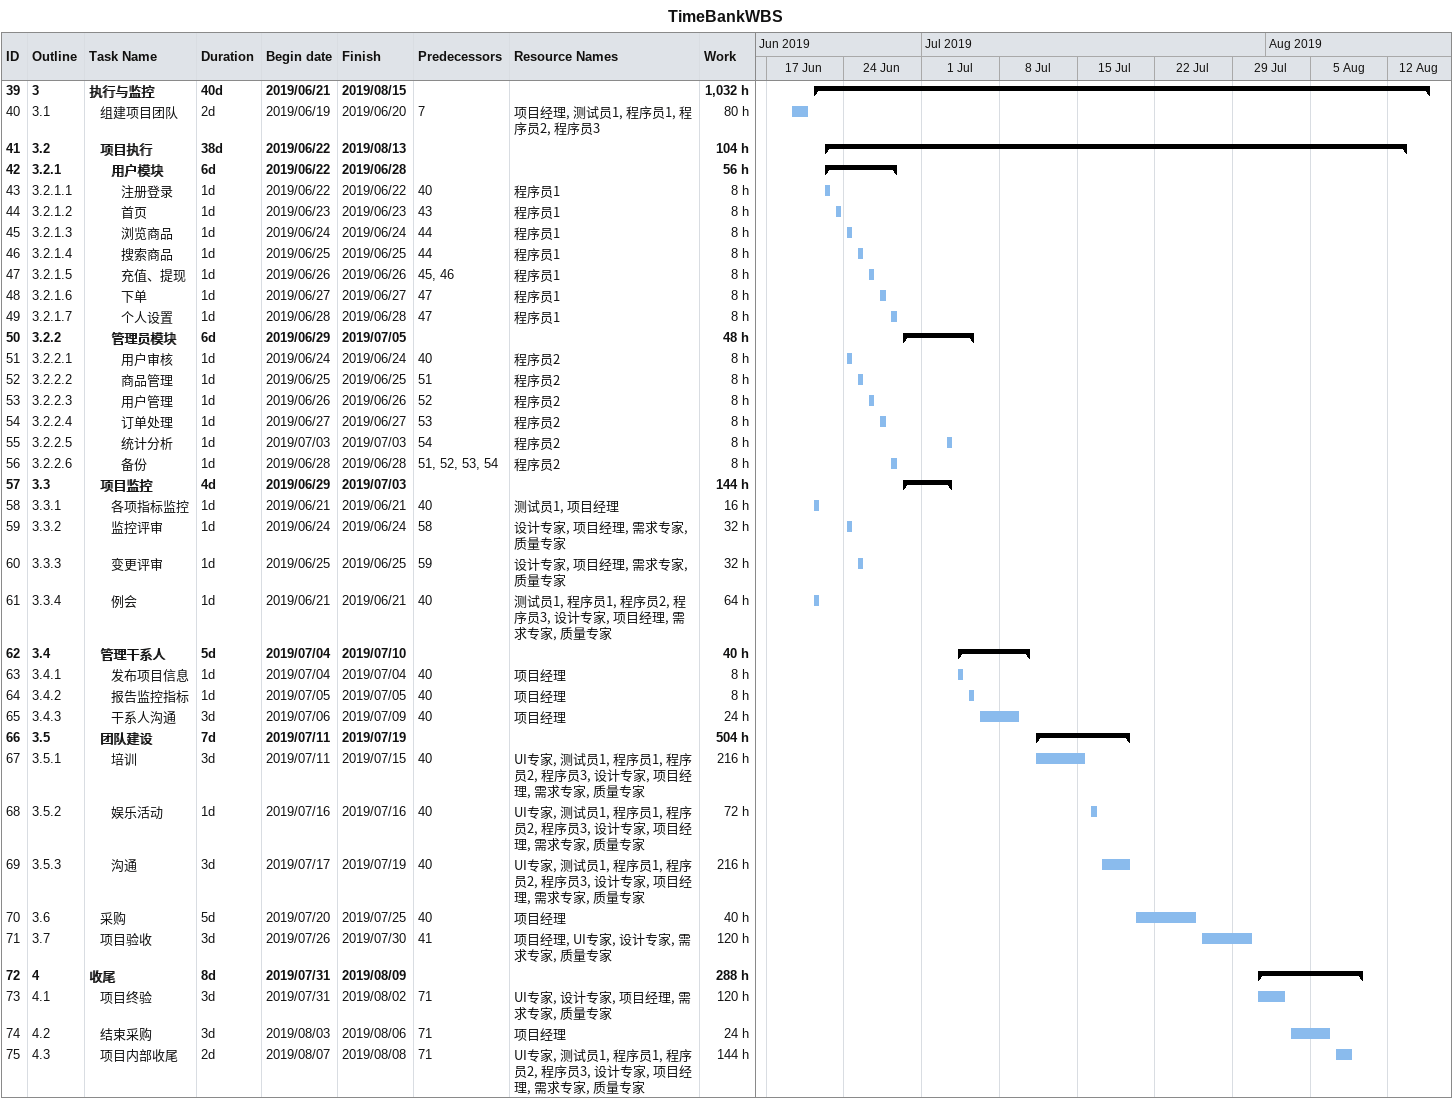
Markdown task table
TimeBankWBS

| ID | WBS | Task | Duration | Start | Finish | Predecessors | Resources | Work (h) |
|---|---|---|---|---|---|---|---|---|
| 39 | 3 | **执行与监控** | 40d | 2019-06-21 | 2019-08-15 |  |  | 1032 |
| 40 | 3.1 | 组建项目团队 | 2d | 2019-06-19 | 2019-06-20 | 7 | 项目经理, 测试员1, 程序员1, 程序员2, 程序员3 | 80 |
| 41 | 3.2 | **项目执行** | 38d | 2019-06-22 | 2019-08-13 |  |  | 104 |
| 42 | 3.2.1 | **用户模块** | 6d | 2019-06-22 | 2019-06-28 |  |  | 56 |
| 43 | 3.2.1.1 | 注册登录 | 1d | 2019-06-22 | 2019-06-22 | 40 | 程序员1 | 8 |
| 44 | 3.2.1.2 | 首页 | 1d | 2019-06-23 | 2019-06-23 | 43 | 程序员1 | 8 |
| 45 | 3.2.1.3 | 浏览商品 | 1d | 2019-06-24 | 2019-06-24 | 44 | 程序员1 | 8 |
| 46 | 3.2.1.4 | 搜索商品 | 1d | 2019-06-25 | 2019-06-25 | 44 | 程序员1 | 8 |
| 47 | 3.2.1.5 | 充值、提现 | 1d | 2019-06-26 | 2019-06-26 | 45, 46 | 程序员1 | 8 |
| 48 | 3.2.1.6 | 下单 | 1d | 2019-06-27 | 2019-06-27 | 47 | 程序员1 | 8 |
| 49 | 3.2.1.7 | 个人设置 | 1d | 2019-06-28 | 2019-06-28 | 47 | 程序员1 | 8 |
| 50 | 3.2.2 | **管理员模块** | 6d | 2019-06-29 | 2019-07-05 |  |  | 48 |
| 51 | 3.2.2.1 | 用户审核 | 1d | 2019-06-24 | 2019-06-24 | 40 | 程序员2 | 8 |
| 52 | 3.2.2.2 | 商品管理 | 1d | 2019-06-25 | 2019-06-25 | 51 | 程序员2 | 8 |
| 53 | 3.2.2.3 | 用户管理 | 1d | 2019-06-26 | 2019-06-26 | 52 | 程序员2 | 8 |
| 54 | 3.2.2.4 | 订单处理 | 1d | 2019-06-27 | 2019-06-27 | 53 | 程序员2 | 8 |
| 55 | 3.2.2.5 | 统计分析 | 1d | 2019-07-03 | 2019-07-03 | 54 | 程序员2 | 8 |
| 56 | 3.2.2.6 | 备份 | 1d | 2019-06-28 | 2019-06-28 | 51, 52, 53, 54 | 程序员2 | 8 |
| 57 | 3.3 | **项目监控** | 4d | 2019-06-29 | 2019-07-03 |  |  | 144 |
| 58 | 3.3.1 | 各项指标监控 | 1d | 2019-06-21 | 2019-06-21 | 40 | 测试员1, 项目经理 | 16 |
| 59 | 3.3.2 | 监控评审 | 1d | 2019-06-24 | 2019-06-24 | 58 | 设计专家, 项目经理, 需求专家, 质量专家 | 32 |
| 60 | 3.3.3 | 变更评审 | 1d | 2019-06-25 | 2019-06-25 | 59 | 设计专家, 项目经理, 需求专家, 质量专家 | 32 |
| 61 | 3.3.4 | 例会 | 1d | 2019-06-21 | 2019-06-21 | 40 | 测试员1, 程序员1, 程序员2, 程序员3, 设计专家, 项目经理, 需求专家, 质量专家 | 64 |
| 62 | 3.4 | **管理干系人** | 5d | 2019-07-04 | 2019-07-10 |  |  | 40 |
| 63 | 3.4.1 | 发布项目信息 | 1d | 2019-07-04 | 2019-07-04 | 40 | 项目经理 | 8 |
| 64 | 3.4.2 | 报告监控指标 | 1d | 2019-07-05 | 2019-07-05 | 40 | 项目经理 | 8 |
| 65 | 3.4.3 | 干系人沟通 | 3d | 2019-07-06 | 2019-07-09 | 40 | 项目经理 | 24 |
| 66 | 3.5 | **团队建设** | 7d | 2019-07-11 | 2019-07-19 |  |  | 504 |
| 67 | 3.5.1 | 培训 | 3d | 2019-07-11 | 2019-07-15 | 40 | UI专家, 测试员1, 程序员1, 程序员2, 程序员3, 设计专家, 项目经理, 需求专家, 质量专家 | 216 |
| 68 | 3.5.2 | 娱乐活动 | 1d | 2019-07-16 | 2019-07-16 | 40 | UI专家, 测试员1, 程序员1, 程序员2, 程序员3, 设计专家, 项目经理, 需求专家, 质量专家 | 72 |
| 69 | 3.5.3 | 沟通 | 3d | 2019-07-17 | 2019-07-19 | 40 | UI专家, 测试员1, 程序员1, 程序员2, 程序员3, 设计专家, 项目经理, 需求专家, 质量专家 | 216 |
| 70 | 3.6 | 采购 | 5d | 2019-07-20 | 2019-07-25 | 40 | 项目经理 | 40 |
| 71 | 3.7 | 项目验收 | 3d | 2019-07-26 | 2019-07-30 | 41 | 项目经理, UI专家, 设计专家, 需求专家, 质量专家 | 120 |
| 72 | 4 | **收尾** | 8d | 2019-07-31 | 2019-08-09 |  |  | 288 |
| 73 | 4.1 | 项目终验 | 3d | 2019-07-31 | 2019-08-02 | 71 | UI专家, 设计专家, 项目经理, 需求专家, 质量专家 | 120 |
| 74 | 4.2 | 结束采购 | 3d | 2019-08-03 | 2019-08-06 | 71 | 项目经理 | 24 |
| 75 | 4.3 | 项目内部收尾 | 2d | 2019-08-07 | 2019-08-08 | 71 | UI专家, 测试员1, 程序员1, 程序员2, 程序员3, 设计专家, 项目经理, 需求专家, 质量专家 | 144 |
